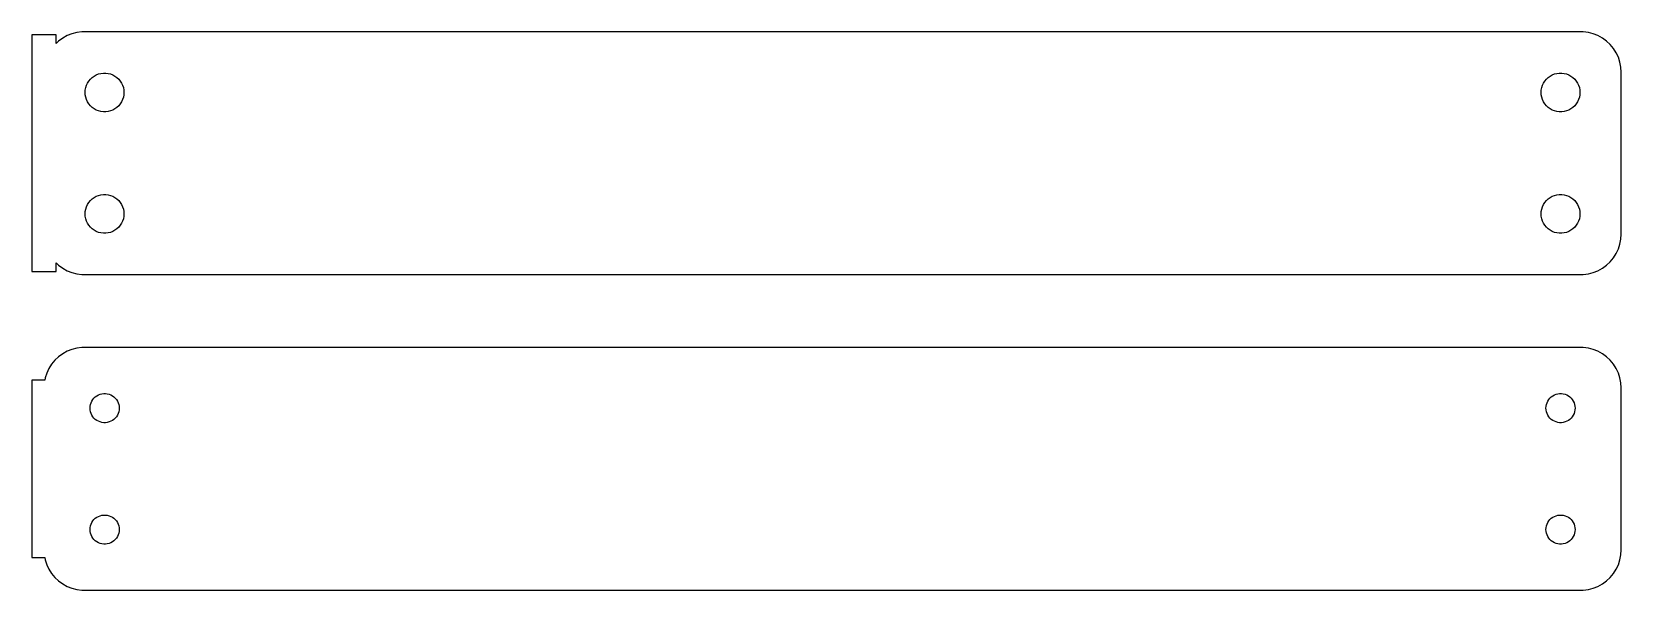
# Model space of a CAD drawing. Header units: metres. Extents: x -99 to 98, y 24 to 93.
import ezdxf

# ---------------------------------------------------------------- set-up
doc = ezdxf.new("R2010")
doc.units = ezdxf.units.M

msp = doc.modelspace()

# ---------------------------------------------------------------- linework, layer by layer
for p, q in [((-96, 92.6148), (-99, 92.6148)), ((-99, 92.6148), (-99, 63.3852)), ((-96, 91.5587), (-96, 92.6148)), ((-94.6289, 92.5241), (-95.1791, 92.2216)), ((-94.0451, 92.7553), (-94.6289, 92.5241)), ((-93.4369, 92.9114), (-94.0451, 92.7553)), ((-92.8139, 92.9901), (-93.4369, 92.9114)), ((92.8139, 92.9901), (-92.8139, 92.9901)), ((93.4369, 92.9114), (92.8139, 92.9901)), ((94.0451, 92.7553), (93.4369, 92.9114)), ((94.6289, 92.5241), (94.0451, 92.7553)), ((95.1791, 92.2216), (94.6289, 92.5241)), ((-95.6871, 91.8526), (-96, 91.5587)), ((-95.1791, 92.2216), (-95.6871, 91.8526)), ((95.6871, 91.8526), (95.1791, 92.2216)), ((96.1448, 91.4227), (95.6871, 91.8526)), ((96.5451, 90.9389), (96.1448, 91.4227)), ((96.8815, 90.4088), (96.5451, 90.9389)), ((97.1489, 89.8406), (96.8815, 90.4088)), ((97.3429, 89.2434), (97.1489, 89.8406)), ((97.4606, 88.6267), (97.3429, 89.2434)), ((97.5, 88), (97.4606, 88.6267)), ((-92.2315, 86.3835), (-92.1031, 86.6562)), ((-92.1031, 86.6562), (-91.9416, 86.9107)), ((-91.9416, 86.9107), (-91.7495, 87.1429)), ((-91.7495, 87.1429), (-91.5298, 87.3492)), ((-91.5298, 87.3492), (-91.286, 87.5264)), ((-91.286, 87.5264), (-91.0219, 87.6716)), ((-91.0219, 87.6716), (-90.7416, 87.7825)), ((-90.7416, 87.7825), (-90.4497, 87.8575)), ((-90.4497, 87.8575), (-90.1507, 87.8953)), ((-90.1507, 87.8953), (-89.8493, 87.8953)), ((-89.8493, 87.8953), (-89.5503, 87.8575)), ((-89.5503, 87.8575), (-89.2584, 87.7825)), ((-89.2584, 87.7825), (-88.9781, 87.6716)), ((-88.9781, 87.6716), (-88.714, 87.5264)), ((-88.714, 87.5264), (-88.4702, 87.3492)), ((-88.4702, 87.3492), (-88.2505, 87.1429)), ((-88.2505, 87.1429), (-88.0583, 86.9107)), ((-88.0583, 86.9107), (-87.8969, 86.6562)), ((-87.8969, 86.6562), (-87.7685, 86.3835)), ((87.7685, 86.3835), (87.8969, 86.6562)), ((87.8969, 86.6562), (88.0583, 86.9107)), ((88.0583, 86.9107), (88.2505, 87.1429)), ((88.2505, 87.1429), (88.4702, 87.3492)), ((88.4702, 87.3492), (88.714, 87.5264)), ((88.714, 87.5264), (88.9781, 87.6716)), ((88.9781, 87.6716), (89.2584, 87.7825)), ((89.2584, 87.7825), (89.5503, 87.8575)), ((89.5503, 87.8575), (89.8493, 87.8953)), ((89.8493, 87.8953), (90.1507, 87.8953)), ((90.1507, 87.8953), (90.4497, 87.8575)), ((90.4497, 87.8575), (90.7416, 87.7825)), ((90.7416, 87.7825), (91.0219, 87.6716)), ((91.0219, 87.6716), (91.286, 87.5264)), ((91.286, 87.5264), (91.5298, 87.3492)), ((91.5298, 87.3492), (91.7495, 87.1429)), ((91.7495, 87.1429), (91.9416, 86.9107)), ((91.9416, 86.9107), (92.1031, 86.6562)), ((92.1031, 86.6562), (92.2315, 86.3835)), ((97.5, 68), (97.5, 88)), ((-92.4, 85.5), (-92.3811, 85.8008)), ((-92.3811, 85.1992), (-92.4, 85.5)), ((-92.3811, 85.8008), (-92.3246, 86.0968)), ((-92.3246, 84.9031), (-92.3811, 85.1992)), ((-92.3246, 86.0968), (-92.2315, 86.3835)), ((-92.2315, 84.6165), (-92.3246, 84.9031)), ((-92.1031, 84.3438), (-92.2315, 84.6165)), ((-87.7685, 84.6165), (-87.8969, 84.3438)), ((-87.7685, 86.3835), (-87.6754, 86.0968)), ((-87.6754, 84.9031), (-87.7685, 84.6165)), ((-87.6754, 86.0968), (-87.6189, 85.8008)), ((-87.6189, 85.1992), (-87.6754, 84.9031)), ((-87.6189, 85.8008), (-87.6, 85.5)), ((-87.6, 85.5), (-87.6189, 85.1992)), ((87.6, 85.5), (87.6189, 85.8008)), ((87.6189, 85.1992), (87.6, 85.5)), ((87.6189, 85.8008), (87.6754, 86.0968)), ((87.6754, 84.9031), (87.6189, 85.1992)), ((87.6754, 86.0968), (87.7685, 86.3835)), ((87.7685, 84.6165), (87.6754, 84.9031)), ((87.8969, 84.3438), (87.7685, 84.6165)), ((92.2315, 84.6165), (92.1031, 84.3438)), ((92.2315, 86.3835), (92.3246, 86.0968)), ((92.3246, 84.9031), (92.2315, 84.6165)), ((92.3246, 86.0968), (92.3811, 85.8008)), ((92.3811, 85.1992), (92.3246, 84.9031)), ((92.3811, 85.8008), (92.4, 85.5)), ((92.4, 85.5), (92.3811, 85.1992)), ((-91.9416, 84.0893), (-92.1031, 84.3438)), ((-91.7495, 83.8571), (-91.9416, 84.0893)), ((-91.5298, 83.6508), (-91.7495, 83.8571)), ((-91.286, 83.4736), (-91.5298, 83.6508)), ((-91.0219, 83.3284), (-91.286, 83.4736)), ((-90.7416, 83.2175), (-91.0219, 83.3284)), ((-90.4497, 83.1425), (-90.7416, 83.2175)), ((-90.1507, 83.1047), (-90.4497, 83.1425)), ((-89.8493, 83.1047), (-90.1507, 83.1047)), ((-89.5503, 83.1425), (-89.8493, 83.1047)), ((-89.2584, 83.2175), (-89.5503, 83.1425)), ((-88.9781, 83.3284), (-89.2584, 83.2175)), ((-88.714, 83.4736), (-88.9781, 83.3284)), ((-88.4702, 83.6508), (-88.714, 83.4736)), ((-88.2505, 83.8571), (-88.4702, 83.6508)), ((-88.0583, 84.0893), (-88.2505, 83.8571)), ((-87.8969, 84.3438), (-88.0583, 84.0893)), ((88.0583, 84.0893), (87.8969, 84.3438)), ((88.2505, 83.8571), (88.0583, 84.0893)), ((88.4702, 83.6508), (88.2505, 83.8571)), ((88.714, 83.4736), (88.4702, 83.6508)), ((88.9781, 83.3284), (88.714, 83.4736)), ((89.2584, 83.2175), (88.9781, 83.3284)), ((89.5503, 83.1425), (89.2584, 83.2175)), ((89.8493, 83.1047), (89.5503, 83.1425)), ((90.1507, 83.1047), (89.8493, 83.1047)), ((90.4497, 83.1425), (90.1507, 83.1047)), ((90.7416, 83.2175), (90.4497, 83.1425)), ((91.0219, 83.3284), (90.7416, 83.2175)), ((91.286, 83.4736), (91.0219, 83.3284)), ((91.5298, 83.6508), (91.286, 83.4736)), ((91.7495, 83.8571), (91.5298, 83.6508)), ((91.9416, 84.0893), (91.7495, 83.8571)), ((92.1031, 84.3438), (91.9416, 84.0893)), ((-91.0219, 72.6716), (-90.7416, 72.7825)), ((-90.7416, 72.7825), (-90.4497, 72.8575)), ((-90.4497, 72.8575), (-90.1507, 72.8953)), ((-90.1507, 72.8953), (-89.8493, 72.8953)), ((-89.8493, 72.8953), (-89.5503, 72.8575)), ((-89.5503, 72.8575), (-89.2584, 72.7825)), ((-89.2584, 72.7825), (-88.9781, 72.6716)), ((88.9781, 72.6716), (89.2584, 72.7825)), ((89.2584, 72.7825), (89.5503, 72.8575)), ((89.5503, 72.8575), (89.8493, 72.8953)), ((89.8493, 72.8953), (90.1507, 72.8953)), ((90.1507, 72.8953), (90.4497, 72.8575)), ((90.4497, 72.8575), (90.7416, 72.7825)), ((90.7416, 72.7825), (91.0219, 72.6716)), ((-92.4, 70.5), (-92.3811, 70.8008)), ((-92.3811, 70.8008), (-92.3246, 71.0969)), ((-92.3246, 71.0969), (-92.2315, 71.3835)), ((-92.2315, 71.3835), (-92.1031, 71.6562)), ((-92.1031, 71.6562), (-91.9416, 71.9107)), ((-91.9416, 71.9107), (-91.7495, 72.1429)), ((-91.7495, 72.1429), (-91.5298, 72.3492)), ((-91.5298, 72.3492), (-91.286, 72.5264)), ((-91.286, 72.5264), (-91.0219, 72.6716)), ((-88.9781, 72.6716), (-88.714, 72.5264)), ((-88.714, 72.5264), (-88.4702, 72.3492)), ((-88.4702, 72.3492), (-88.2505, 72.1429)), ((-88.2505, 72.1429), (-88.0583, 71.9107)), ((-88.0583, 71.9107), (-87.8969, 71.6562)), ((-87.8969, 71.6562), (-87.7685, 71.3835)), ((-87.7685, 71.3835), (-87.6754, 71.0969)), ((-87.6754, 71.0969), (-87.6189, 70.8008)), ((-87.6189, 70.8008), (-87.6, 70.5)), ((87.6, 70.5), (87.6189, 70.8008)), ((87.6189, 70.8008), (87.6754, 71.0969)), ((87.6754, 71.0969), (87.7685, 71.3835)), ((87.7685, 71.3835), (87.8969, 71.6562)), ((87.8969, 71.6562), (88.0583, 71.9107)), ((88.0583, 71.9107), (88.2505, 72.1429)), ((88.2505, 72.1429), (88.4702, 72.3492)), ((88.4702, 72.3492), (88.714, 72.5264)), ((88.714, 72.5264), (88.9781, 72.6716)), ((91.0219, 72.6716), (91.286, 72.5264)), ((91.286, 72.5264), (91.5298, 72.3492)), ((91.5298, 72.3492), (91.7495, 72.1429)), ((91.7495, 72.1429), (91.9416, 71.9107)), ((91.9416, 71.9107), (92.1031, 71.6562)), ((92.1031, 71.6562), (92.2315, 71.3835)), ((92.2315, 71.3835), (92.3246, 71.0969)), ((92.3246, 71.0969), (92.3811, 70.8008)), ((92.3811, 70.8008), (92.4, 70.5)), ((-92.3811, 70.1992), (-92.4, 70.5)), ((-92.3246, 69.9032), (-92.3811, 70.1992)), ((-92.2315, 69.6165), (-92.3246, 69.9032)), ((-92.1031, 69.3438), (-92.2315, 69.6165)), ((-91.9416, 69.0893), (-92.1031, 69.3438)), ((-91.7495, 68.8571), (-91.9416, 69.0893)), ((-91.5298, 68.6508), (-91.7495, 68.8571)), ((-88.2505, 68.8571), (-88.4702, 68.6508)), ((-88.0583, 69.0893), (-88.2505, 68.8571)), ((-87.8969, 69.3438), (-88.0583, 69.0893)), ((-87.7685, 69.6165), (-87.8969, 69.3438)), ((-87.6754, 69.9032), (-87.7685, 69.6165)), ((-87.6189, 70.1992), (-87.6754, 69.9032)), ((-87.6, 70.5), (-87.6189, 70.1992)), ((87.6189, 70.1992), (87.6, 70.5)), ((87.6754, 69.9032), (87.6189, 70.1992)), ((87.7685, 69.6165), (87.6754, 69.9032)), ((87.8969, 69.3438), (87.7685, 69.6165)), ((88.0583, 69.0893), (87.8969, 69.3438)), ((88.2505, 68.8571), (88.0583, 69.0893)), ((88.4702, 68.6508), (88.2505, 68.8571)), ((91.7495, 68.8571), (91.5298, 68.6508)), ((91.9416, 69.0893), (91.7495, 68.8571)), ((92.1031, 69.3438), (91.9416, 69.0893)), ((92.2315, 69.6165), (92.1031, 69.3438)), ((92.3246, 69.9032), (92.2315, 69.6165)), ((92.3811, 70.1992), (92.3246, 69.9032)), ((92.4, 70.5), (92.3811, 70.1992)), ((-91.286, 68.4736), (-91.5298, 68.6508)), ((-91.0219, 68.3284), (-91.286, 68.4736)), ((-90.7416, 68.2175), (-91.0219, 68.3284)), ((-90.4497, 68.1425), (-90.7416, 68.2175)), ((-90.1507, 68.1047), (-90.4497, 68.1425)), ((-89.8493, 68.1047), (-90.1507, 68.1047)), ((-89.5503, 68.1425), (-89.8493, 68.1047)), ((-89.2584, 68.2175), (-89.5503, 68.1425)), ((-88.9781, 68.3284), (-89.2584, 68.2175)), ((-88.714, 68.4736), (-88.9781, 68.3284)), ((-88.4702, 68.6508), (-88.714, 68.4736)), ((88.714, 68.4736), (88.4702, 68.6508)), ((88.9781, 68.3284), (88.714, 68.4736)), ((89.2584, 68.2175), (88.9781, 68.3284)), ((89.5503, 68.1425), (89.2584, 68.2175)), ((89.8493, 68.1047), (89.5503, 68.1425)), ((90.1507, 68.1047), (89.8493, 68.1047)), ((90.4497, 68.1425), (90.1507, 68.1047)), ((90.7416, 68.2175), (90.4497, 68.1425)), ((91.0219, 68.3284), (90.7416, 68.2175)), ((91.286, 68.4736), (91.0219, 68.3284)), ((91.5298, 68.6508), (91.286, 68.4736)), ((97.3429, 66.7566), (97.4606, 67.3733)), ((97.4606, 67.3733), (97.5, 68)), ((96.1448, 64.5773), (96.5451, 65.0611)), ((96.5451, 65.0611), (96.8815, 65.5912)), ((96.8815, 65.5912), (97.1489, 66.1594)), ((97.1489, 66.1594), (97.3429, 66.7566)), ((-99, 63.3852), (-96, 63.3852)), ((-96, 63.3852), (-96, 64.4413)), ((-96, 64.4413), (-95.6871, 64.1474)), ((-95.6871, 64.1474), (-95.1791, 63.7784)), ((-95.1791, 63.7784), (-94.6289, 63.4759)), ((-94.6289, 63.4759), (-94.0451, 63.2447)), ((-94.0451, 63.2447), (-93.4369, 63.0886)), ((-93.4369, 63.0886), (-92.8139, 63.0099)), ((-92.8139, 63.0099), (92.8139, 63.0099)), ((92.8139, 63.0099), (93.4369, 63.0886)), ((93.4369, 63.0886), (94.0451, 63.2447)), ((94.0451, 63.2447), (94.6289, 63.4759)), ((94.6289, 63.4759), (95.1791, 63.7784)), ((95.1791, 63.7784), (95.6871, 64.1474)), ((95.6871, 64.1474), (96.1448, 64.5773)), ((-95.1791, 53.2216), (-95.6871, 52.8526)), ((-94.6289, 53.5241), (-95.1791, 53.2216)), ((-94.0451, 53.7553), (-94.6289, 53.5241)), ((-93.4369, 53.9114), (-94.0451, 53.7553)), ((-92.8139, 53.9901), (-93.4369, 53.9114)), ((92.8139, 53.9901), (-92.8139, 53.9901)), ((93.4369, 53.9114), (92.8139, 53.9901)), ((94.0451, 53.7553), (93.4369, 53.9114)), ((94.6289, 53.5241), (94.0451, 53.7553)), ((95.1791, 53.2216), (94.6289, 53.5241)), ((95.6871, 52.8526), (95.1791, 53.2216)), ((-96.8815, 51.4088), (-97.1489, 50.8406)), ((-96.5451, 51.9389), (-96.8815, 51.4088)), ((-96.1448, 52.4227), (-96.5451, 51.9389)), ((-95.6871, 52.8526), (-96.1448, 52.4227)), ((96.1448, 52.4227), (95.6871, 52.8526)), ((96.5451, 51.9389), (96.1448, 52.4227)), ((96.8815, 51.4088), (96.5451, 51.9389)), ((97.1489, 50.8406), (96.8815, 51.4088)), ((-97.4, 49.9442), (-99, 49.9442)), ((-99, 49.9442), (-99, 28.0558)), ((-97.3429, 50.2434), (-97.4, 49.9442)), ((-97.1489, 50.8406), (-97.3429, 50.2434)), ((97.3429, 50.2434), (97.1489, 50.8406)), ((97.4606, 49.6267), (97.3429, 50.2434)), ((97.5, 49), (97.4606, 49.6267)), ((-91.7434, 46.9476), (-91.6736, 47.1626)), ((-91.6736, 47.1626), (-91.5773, 47.3671)), ((-91.5773, 47.3671), (-91.4562, 47.558)), ((-91.4562, 47.558), (-91.3121, 47.7322)), ((-91.3121, 47.7322), (-91.1474, 47.8869)), ((-91.1474, 47.8869), (-90.9645, 48.0198)), ((-90.9645, 48.0198), (-90.7664, 48.1287)), ((-90.7664, 48.1287), (-90.5562, 48.2119)), ((-90.5562, 48.2119), (-90.3373, 48.2681)), ((-90.3373, 48.2681), (-90.113, 48.2964)), ((-90.113, 48.2964), (-89.887, 48.2964)), ((-89.887, 48.2964), (-89.6627, 48.2681)), ((-89.6627, 48.2681), (-89.4438, 48.2119)), ((-89.4438, 48.2119), (-89.2336, 48.1287)), ((-89.2336, 48.1287), (-89.0355, 48.0198)), ((-89.0355, 48.0198), (-88.8526, 47.8869)), ((-88.8526, 47.8869), (-88.6879, 47.7322)), ((-88.6879, 47.7322), (-88.5438, 47.558)), ((-88.5438, 47.558), (-88.4226, 47.3671)), ((-88.4226, 47.3671), (-88.3264, 47.1626)), ((-88.3264, 47.1626), (-88.2565, 46.9476)), ((88.2565, 46.9476), (88.3264, 47.1626)), ((88.3264, 47.1626), (88.4226, 47.3671)), ((88.4226, 47.3671), (88.5438, 47.558)), ((88.5438, 47.558), (88.6879, 47.7322)), ((88.6879, 47.7322), (88.8526, 47.8869)), ((88.8526, 47.8869), (89.0355, 48.0198)), ((89.0355, 48.0198), (89.2336, 48.1287)), ((89.2336, 48.1287), (89.4438, 48.2119)), ((89.4438, 48.2119), (89.6627, 48.2681)), ((89.6627, 48.2681), (89.887, 48.2964)), ((89.887, 48.2964), (90.113, 48.2964)), ((90.113, 48.2964), (90.3373, 48.2681)), ((90.3373, 48.2681), (90.5562, 48.2119)), ((90.5562, 48.2119), (90.7664, 48.1287)), ((90.7664, 48.1287), (90.9645, 48.0198)), ((90.9645, 48.0198), (91.1474, 47.8869)), ((91.1474, 47.8869), (91.3121, 47.7322)), ((91.3121, 47.7322), (91.4562, 47.558)), ((91.4562, 47.558), (91.5773, 47.3671)), ((91.5773, 47.3671), (91.6736, 47.1626)), ((91.6736, 47.1626), (91.7434, 46.9476)), ((97.5, 29), (97.5, 49)), ((-91.8, 46.5), (-91.7858, 46.7256)), ((-91.7858, 46.2744), (-91.8, 46.5)), ((-91.7858, 46.7256), (-91.7434, 46.9476)), ((-91.7434, 46.0524), (-91.7858, 46.2744)), ((-91.6736, 45.8374), (-91.7434, 46.0524)), ((-91.5773, 45.6328), (-91.6736, 45.8374)), ((-91.4562, 45.442), (-91.5773, 45.6328)), ((-91.3121, 45.2678), (-91.4562, 45.442)), ((-91.1474, 45.1131), (-91.3121, 45.2678)), ((-88.6879, 45.2678), (-88.8526, 45.1131)), ((-88.5438, 45.442), (-88.6879, 45.2678)), ((-88.4226, 45.6328), (-88.5438, 45.442)), ((-88.3264, 45.8374), (-88.4226, 45.6328)), ((-88.2565, 46.0524), (-88.3264, 45.8374)), ((-88.2565, 46.9476), (-88.2142, 46.7256)), ((-88.2142, 46.2744), (-88.2565, 46.0524)), ((-88.2142, 46.7256), (-88.2, 46.5)), ((-88.2, 46.5), (-88.2142, 46.2744)), ((88.2, 46.5), (88.2142, 46.7256)), ((88.2142, 46.2744), (88.2, 46.5)), ((88.2142, 46.7256), (88.2565, 46.9476)), ((88.2565, 46.0524), (88.2142, 46.2744)), ((88.3264, 45.8374), (88.2565, 46.0524)), ((88.4226, 45.6328), (88.3264, 45.8374)), ((88.5438, 45.442), (88.4226, 45.6328)), ((88.6879, 45.2678), (88.5438, 45.442)), ((88.8526, 45.1131), (88.6879, 45.2678)), ((91.3121, 45.2678), (91.1474, 45.1131)), ((91.4562, 45.442), (91.3121, 45.2678)), ((91.5773, 45.6328), (91.4562, 45.442)), ((91.6736, 45.8374), (91.5773, 45.6328)), ((91.7434, 46.0524), (91.6736, 45.8374)), ((91.7434, 46.9476), (91.7858, 46.7256)), ((91.7858, 46.2744), (91.7434, 46.0524)), ((91.7858, 46.7256), (91.8, 46.5)), ((91.8, 46.5), (91.7858, 46.2744)), ((-90.9645, 44.9802), (-91.1474, 45.1131)), ((-90.7664, 44.8713), (-90.9645, 44.9802)), ((-90.5562, 44.7881), (-90.7664, 44.8713)), ((-90.3373, 44.7319), (-90.5562, 44.7881)), ((-90.113, 44.7036), (-90.3373, 44.7319)), ((-89.887, 44.7036), (-90.113, 44.7036)), ((-89.6627, 44.7319), (-89.887, 44.7036)), ((-89.4438, 44.7881), (-89.6627, 44.7319)), ((-89.2336, 44.8713), (-89.4438, 44.7881)), ((-89.0355, 44.9802), (-89.2336, 44.8713)), ((-88.8526, 45.1131), (-89.0355, 44.9802)), ((89.0355, 44.9802), (88.8526, 45.1131)), ((89.2336, 44.8713), (89.0355, 44.9802)), ((89.4438, 44.7881), (89.2336, 44.8713)), ((89.6627, 44.7319), (89.4438, 44.7881)), ((89.887, 44.7036), (89.6627, 44.7319)), ((90.113, 44.7036), (89.887, 44.7036)), ((90.3373, 44.7319), (90.113, 44.7036)), ((90.5562, 44.7881), (90.3373, 44.7319)), ((90.7664, 44.8713), (90.5562, 44.7881)), ((90.9645, 44.9802), (90.7664, 44.8713)), ((91.1474, 45.1131), (90.9645, 44.9802)), ((-91.8, 31.5), (-91.7858, 31.7256)), ((-91.7858, 31.2744), (-91.8, 31.5)), ((-91.7858, 31.7256), (-91.7434, 31.9476)), ((-91.7434, 31.9476), (-91.6736, 32.1626)), ((-91.6736, 32.1626), (-91.5773, 32.3672)), ((-91.5773, 32.3672), (-91.4562, 32.558)), ((-91.4562, 32.558), (-91.3121, 32.7322)), ((-91.3121, 32.7322), (-91.1474, 32.8869)), ((-91.1474, 32.8869), (-90.9645, 33.0198)), ((-90.9645, 33.0198), (-90.7664, 33.1287)), ((-90.7664, 33.1287), (-90.5562, 33.2119)), ((-90.5562, 33.2119), (-90.3373, 33.2681)), ((-90.3373, 33.2681), (-90.113, 33.2964)), ((-90.113, 33.2964), (-89.887, 33.2964)), ((-89.887, 33.2964), (-89.6627, 33.2681)), ((-89.6627, 33.2681), (-89.4438, 33.2119)), ((-89.4438, 33.2119), (-89.2336, 33.1287)), ((-89.2336, 33.1287), (-89.0355, 33.0198)), ((-89.0355, 33.0198), (-88.8526, 32.8869)), ((-88.8526, 32.8869), (-88.6879, 32.7322)), ((-88.6879, 32.7322), (-88.5438, 32.558)), ((-88.5438, 32.558), (-88.4226, 32.3672)), ((-88.4226, 32.3672), (-88.3264, 32.1626)), ((-88.3264, 32.1626), (-88.2565, 31.9476)), ((-88.2565, 31.9476), (-88.2142, 31.7256)), ((-88.2142, 31.7256), (-88.2, 31.5)), ((-88.2, 31.5), (-88.2142, 31.2744)), ((88.2, 31.5), (88.2142, 31.7256)), ((88.2142, 31.2744), (88.2, 31.5)), ((88.2142, 31.7256), (88.2565, 31.9476)), ((88.2565, 31.9476), (88.3264, 32.1626)), ((88.3264, 32.1626), (88.4226, 32.3672)), ((88.4226, 32.3672), (88.5438, 32.558)), ((88.5438, 32.558), (88.6879, 32.7322)), ((88.6879, 32.7322), (88.8526, 32.8869)), ((88.8526, 32.8869), (89.0355, 33.0198)), ((89.0355, 33.0198), (89.2336, 33.1287)), ((89.2336, 33.1287), (89.4438, 33.2119)), ((89.4438, 33.2119), (89.6627, 33.2681)), ((89.6627, 33.2681), (89.887, 33.2964)), ((89.887, 33.2964), (90.113, 33.2964)), ((90.113, 33.2964), (90.3373, 33.2681)), ((90.3373, 33.2681), (90.5562, 33.2119)), ((90.5562, 33.2119), (90.7664, 33.1287)), ((90.7664, 33.1287), (90.9645, 33.0198)), ((90.9645, 33.0198), (91.1474, 32.8869)), ((91.1474, 32.8869), (91.3121, 32.7322)), ((91.3121, 32.7322), (91.4562, 32.558)), ((91.4562, 32.558), (91.5773, 32.3672)), ((91.5773, 32.3672), (91.6736, 32.1626)), ((91.6736, 32.1626), (91.7434, 31.9476)), ((91.7434, 31.9476), (91.7858, 31.7256)), ((91.7858, 31.7256), (91.8, 31.5)), ((91.8, 31.5), (91.7858, 31.2744)), ((-91.7434, 31.0524), (-91.7858, 31.2744)), ((-91.6736, 30.8374), (-91.7434, 31.0524)), ((-91.5773, 30.6329), (-91.6736, 30.8374)), ((-91.4562, 30.442), (-91.5773, 30.6329)), ((-91.3121, 30.2678), (-91.4562, 30.442)), ((-91.1474, 30.1131), (-91.3121, 30.2678)), ((-90.9645, 29.9802), (-91.1474, 30.1131)), ((-90.7664, 29.8713), (-90.9645, 29.9802)), ((-90.5562, 29.7881), (-90.7664, 29.8713)), ((-90.3373, 29.7319), (-90.5562, 29.7881)), ((-90.113, 29.7036), (-90.3373, 29.7319)), ((-89.887, 29.7036), (-90.113, 29.7036)), ((-89.6627, 29.7319), (-89.887, 29.7036)), ((-89.4438, 29.7881), (-89.6627, 29.7319)), ((-89.2336, 29.8713), (-89.4438, 29.7881)), ((-89.0355, 29.9802), (-89.2336, 29.8713)), ((-88.8526, 30.1131), (-89.0355, 29.9802)), ((-88.6879, 30.2678), (-88.8526, 30.1131)), ((-88.5438, 30.442), (-88.6879, 30.2678)), ((-88.4226, 30.6329), (-88.5438, 30.442)), ((-88.3264, 30.8374), (-88.4226, 30.6329)), ((-88.2565, 31.0524), (-88.3264, 30.8374)), ((-88.2142, 31.2744), (-88.2565, 31.0524)), ((88.2565, 31.0524), (88.2142, 31.2744)), ((88.3264, 30.8374), (88.2565, 31.0524)), ((88.4226, 30.6329), (88.3264, 30.8374)), ((88.5438, 30.442), (88.4226, 30.6329)), ((88.6879, 30.2678), (88.5438, 30.442)), ((88.8526, 30.1131), (88.6879, 30.2678)), ((89.0355, 29.9802), (88.8526, 30.1131)), ((89.2336, 29.8713), (89.0355, 29.9802)), ((89.4438, 29.7881), (89.2336, 29.8713)), ((89.6627, 29.7319), (89.4438, 29.7881)), ((89.887, 29.7036), (89.6627, 29.7319)), ((90.113, 29.7036), (89.887, 29.7036)), ((90.3373, 29.7319), (90.113, 29.7036)), ((90.5562, 29.7881), (90.3373, 29.7319)), ((90.7664, 29.8713), (90.5562, 29.7881)), ((90.9645, 29.9802), (90.7664, 29.8713)), ((91.1474, 30.1131), (90.9645, 29.9802)), ((91.3121, 30.2678), (91.1474, 30.1131)), ((91.4562, 30.442), (91.3121, 30.2678)), ((91.5773, 30.6329), (91.4562, 30.442)), ((91.6736, 30.8374), (91.5773, 30.6329)), ((91.7434, 31.0524), (91.6736, 30.8374)), ((91.7858, 31.2744), (91.7434, 31.0524)), ((-99, 28.0558), (-97.4, 28.0558)), ((-97.4, 28.0558), (-97.3429, 27.7566)), ((-97.3429, 27.7566), (-97.1489, 27.1594)), ((97.1489, 27.1594), (97.3429, 27.7566)), ((97.3429, 27.7566), (97.4606, 28.3733)), ((97.4606, 28.3733), (97.5, 29)), ((-97.1489, 27.1594), (-96.8815, 26.5912)), ((-96.8815, 26.5912), (-96.5451, 26.0611)), ((-96.5451, 26.0611), (-96.1448, 25.5773)), ((-96.1448, 25.5773), (-95.6871, 25.1474)), ((95.6871, 25.1474), (96.1448, 25.5773)), ((96.1448, 25.5773), (96.5451, 26.0611)), ((96.5451, 26.0611), (96.8815, 26.5912)), ((96.8815, 26.5912), (97.1489, 27.1594)), ((-95.6871, 25.1474), (-95.1791, 24.7784)), ((-95.1791, 24.7784), (-94.6289, 24.4759)), ((-94.6289, 24.4759), (-94.0451, 24.2447)), ((-94.0451, 24.2447), (-93.4369, 24.0886)), ((-93.4369, 24.0886), (-92.8139, 24.0099)), ((-92.8139, 24.0099), (92.8139, 24.0099)), ((92.8139, 24.0099), (93.4369, 24.0886)), ((93.4369, 24.0886), (94.0451, 24.2447)), ((94.0451, 24.2447), (94.6289, 24.4759)), ((94.6289, 24.4759), (95.1791, 24.7784)), ((95.1791, 24.7784), (95.6871, 25.1474))]:
    msp.add_line(p, q)

doc.saveas('drawing.dxf')
